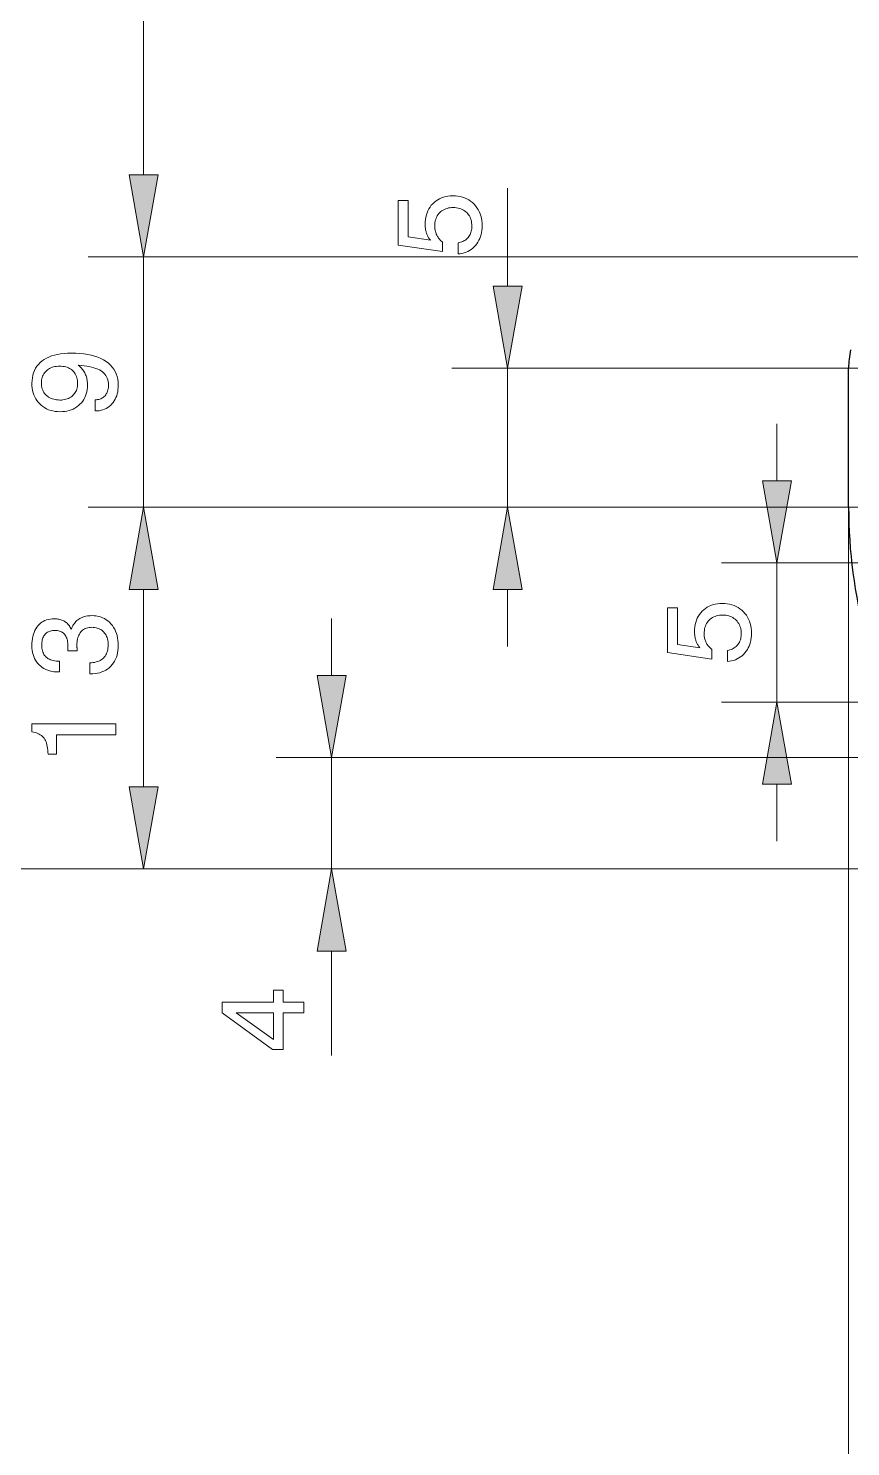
# Model space of a CAD drawing. Extents: x 0 to 420, y 0 to 594.
# Drawn here: x 80.1 to 109.7, y 272.7 to 323.7 of the extents above; entities that cross this region are included whole.
import ezdxf

# ---------------------------------------------------------------- set-up
doc = ezdxf.new("R2010")
doc.units = 0

msp = doc.modelspace()

# ---------------------------------------------------------------- linework, layer by layer
at = {"lineweight": 13}
for p, q in [((84.268, 318.469), (84.268, 405.761)), ((110.125, 315.515), (82.268, 315.515)), ((110.125, 315.515), (82.268, 315.515)), ((109.625, 306.515), (82.268, 306.515)), ((109.625, 306.515), (82.268, 306.515)), ((109.625, 306.515), (109.625, 265.084)), ((112.025, 297.515), (89.029, 297.515)), ((149.676, 293.515), (73.821, 293.515)), ((146.965, 293.515), (82.268, 293.515)), ((149.676, 293.515), (89.029, 293.515))]:
    msp.add_line(p, q, dxfattribs=at)
at = {"lineweight": 13, "ltscale": 0.05114}
for p, q in [((84.268, 318.469), (84.268, 320.515)), ((84.268, 301.515), (84.268, 303.561)), ((97.358, 301.515), (97.358, 303.561)), ((91.029, 300.469), (91.029, 302.515))]:
    msp.add_line(p, q, dxfattribs=at)
at = {"lineweight": 13, "ltscale": 0.088061}
msp.add_line((97.358, 314.469), (97.358, 317.992), dxfattribs=at)
at = {"lineweight": 13, "ltscale": 0.225}
msp.add_line((84.268, 306.515), (84.268, 315.515), dxfattribs=at)
at = {"lineweight": 13, "ltscale": 0.356667}
for p, q in [((109.625, 311.515), (95.358, 311.515)), ((109.625, 306.515), (95.358, 306.515))]:
    msp.add_line(p, q, dxfattribs=at)
at = {"lineweight": 13, "ltscale": 0.125}
msp.add_line((97.358, 306.515), (97.358, 311.515), dxfattribs=at)
at = {"lineweight": 13, "ltscale": 0.106656}
for p, q in [((113.891, 311.515), (109.625, 311.515)), ((113.891, 306.515), (109.625, 306.515))]:
    msp.add_line(p, q, dxfattribs=at)
at = {"lineweight": 30, "ltscale": 0.125}
msp.add_line((109.625, 306.515), (109.625, 311.515), dxfattribs=at)
at = {"lineweight": 13, "ltscale": 0.051139}
for p, q in [((107.048, 307.468), (107.048, 309.513)), ((107.048, 294.515), (107.048, 296.561))]:
    msp.add_line(p, q, dxfattribs=at)
at = {"lineweight": 13, "ltscale": 0.232624}
msp.add_line((114.353, 304.513), (105.048, 304.513), dxfattribs=at)
at = {"lineweight": 13, "ltscale": 0.124963}
msp.add_line((107.048, 299.515), (107.048, 304.513), dxfattribs=at)
at = {"lineweight": 13, "ltscale": 0.17728}
msp.add_line((84.268, 296.469), (84.268, 303.561), dxfattribs=at)
at = {"lineweight": 13, "ltscale": 0.242496}
msp.add_line((114.748, 299.515), (105.048, 299.515), dxfattribs=at)
at = {"lineweight": 13, "ltscale": 0.1}
msp.add_line((91.029, 293.515), (91.029, 297.515), dxfattribs=at)
at = {"lineweight": 13, "ltscale": 0.093913}
msp.add_line((91.029, 286.804), (91.029, 290.561), dxfattribs=at)
at = {"lineweight": 13}
for points in [[(83.747, 318.469), (84.268, 315.515), (84.789, 318.469)], [(83.747, 318.469), (84.268, 315.515), (84.789, 318.469)], [(95.576, 315.622), (95.576, 316.023), (95.622, 316.031), (95.666, 316.042), (95.707, 316.055), (95.747, 316.071), (95.784, 316.089), (95.82, 316.11), (95.854, 316.133), (95.885, 316.159), (95.914, 316.187), (95.942, 316.218), (95.967, 316.25), (95.989, 316.285), (96.009, 316.321), (96.026, 316.359), (96.041, 316.399), (96.052, 316.44), (96.062, 316.483), (96.068, 316.528), (96.072, 316.575), (96.074, 316.624), (96.072, 316.683), (96.066, 316.739), (96.057, 316.794), (96.044, 316.846), (96.028, 316.896), (96.008, 316.943), (95.984, 316.988), (95.956, 317.03), (95.925, 317.071), (95.89, 317.108), (95.852, 317.143), (95.812, 317.174), (95.77, 317.202), (95.725, 317.226), (95.678, 317.246), (95.628, 317.263), (95.577, 317.275), (95.522, 317.285), (95.466, 317.29), (95.407, 317.292), (95.347, 317.29), (95.29, 317.285), (95.235, 317.276), (95.183, 317.263), (95.133, 317.247), (95.085, 317.227), (95.04, 317.203), (94.998, 317.176), (94.958, 317.145), (94.92, 317.111), (94.886, 317.073), (94.855, 317.033), (94.828, 316.991), (94.804, 316.946), (94.784, 316.898), (94.768, 316.848), (94.755, 316.796), (94.746, 316.741), (94.741, 316.683), (94.739, 316.624), (94.74, 316.589), (94.742, 316.555), (94.745, 316.521), (94.75, 316.488), (94.756, 316.456), (94.764, 316.425), (94.773, 316.394), (94.784, 316.363), (94.795, 316.333), (94.809, 316.304), (94.823, 316.276), (94.839, 316.248), (94.856, 316.221), (94.875, 316.195), (94.895, 316.169), (94.916, 316.144), (94.939, 316.12), (94.963, 316.097), (94.988, 316.074), (95.015, 316.052), (95.015, 315.709), (93.426, 315.945), (93.426, 317.547), (93.78, 317.547), (93.78, 316.234), (94.587, 316.113), (94.569, 316.135), (94.551, 316.158), (94.534, 316.181), (94.519, 316.206), (94.504, 316.231), (94.49, 316.256), (94.477, 316.283), (94.464, 316.31), (94.453, 316.339), (94.443, 316.367), (94.433, 316.397), (94.425, 316.427), (94.418, 316.458), (94.411, 316.489), (94.406, 316.521), (94.401, 316.553), (94.398, 316.585), (94.395, 316.619), (94.394, 316.652), (94.393, 316.687), (94.396, 316.777), (94.404, 316.864), (94.418, 316.948), (94.437, 317.027), (94.462, 317.103), (94.492, 317.176), (94.528, 317.245), (94.569, 317.31), (94.615, 317.372), (94.667, 317.43), (94.724, 317.483), (94.784, 317.531), (94.847, 317.573), (94.914, 317.61), (94.984, 317.641), (95.058, 317.666), (95.135, 317.686), (95.215, 317.7), (95.299, 317.709), (95.386, 317.711), (95.479, 317.708), (95.568, 317.699), (95.653, 317.685), (95.735, 317.664), (95.814, 317.637), (95.888, 317.604), (95.96, 317.565), (96.027, 317.521), (96.091, 317.47), (96.152, 317.413), (96.207, 317.352), (96.257, 317.287), (96.301, 317.218), (96.339, 317.146), (96.371, 317.07), (96.398, 316.99), (96.418, 316.907), (96.433, 316.82), (96.442, 316.73), (96.445, 316.636), (96.442, 316.553), (96.435, 316.472), (96.423, 316.395), (96.406, 316.32), (96.385, 316.249), (96.358, 316.18), (96.327, 316.114), (96.291, 316.051), (96.251, 315.99), (96.205, 315.933), (96.156, 315.88), (96.104, 315.831), (96.048, 315.788), (95.99, 315.749), (95.928, 315.716), (95.864, 315.687), (95.796, 315.663), (95.726, 315.645), (95.652, 315.631)], [(96.837, 314.469), (97.358, 311.515), (97.879, 314.469)], [(82.526, 309.979), (82.526, 310.375), (82.57, 310.379), (82.612, 310.385), (82.652, 310.393), (82.691, 310.405), (82.727, 310.419), (82.761, 310.435), (82.793, 310.454), (82.823, 310.476), (82.852, 310.501), (82.878, 310.528), (82.902, 310.557), (82.924, 310.589), (82.943, 310.623), (82.959, 310.658), (82.973, 310.696), (82.984, 310.736), (82.993, 310.777), (82.999, 310.821), (83.003, 310.867), (83.005, 310.915), (83.002, 310.979), (82.994, 311.04), (82.98, 311.098), (82.961, 311.153), (82.937, 311.205), (82.908, 311.254), (82.873, 311.3), (82.832, 311.343), (82.787, 311.382), (82.736, 311.419), (82.679, 311.452), (82.617, 311.483), (82.549, 311.511), (82.476, 311.535), (82.397, 311.557), (82.312, 311.576), (82.221, 311.592), (82.126, 311.606), (82.024, 311.616), (81.917, 311.623), (81.949, 311.597), (81.979, 311.57), (82.008, 311.542), (82.035, 311.513), (82.061, 311.483), (82.085, 311.452), (82.108, 311.419), (82.128, 311.386), (82.148, 311.351), (82.165, 311.315), (82.181, 311.279), (82.196, 311.241), (82.208, 311.203), (82.219, 311.164), (82.229, 311.124), (82.236, 311.083), (82.242, 311.041), (82.246, 310.998), (82.249, 310.955), (82.25, 310.911), (82.247, 310.827), (82.239, 310.747), (82.225, 310.669), (82.206, 310.596), (82.182, 310.525), (82.151, 310.457), (82.116, 310.393), (82.075, 310.332), (82.029, 310.274), (81.977, 310.219), (81.92, 310.169), (81.861, 310.123), (81.797, 310.084), (81.73, 310.049), (81.66, 310.02), (81.587, 309.996), (81.509, 309.977), (81.429, 309.964), (81.344, 309.956), (81.257, 309.953), (81.169, 309.956), (81.084, 309.965), (81.003, 309.979), (80.925, 309.999), (80.85, 310.024), (80.779, 310.055), (80.711, 310.091), (80.647, 310.134), (80.586, 310.181), (80.528, 310.235), (80.475, 310.293), (80.428, 310.354), (80.386, 310.419), (80.35, 310.488), (80.319, 310.56), (80.294, 310.635), (80.274, 310.714), (80.26, 310.797), (80.252, 310.882), (80.249, 310.972), (80.253, 311.074), (80.264, 311.172), (80.282, 311.265), (80.307, 311.352), (80.34, 311.435), (80.38, 311.513), (80.428, 311.586), (80.482, 311.654), (80.544, 311.718), (80.614, 311.776), (80.69, 311.829), (80.773, 311.877), (80.862, 311.918), (80.957, 311.955), (81.059, 311.986), (81.168, 312.011), (81.282, 312.03), (81.404, 312.044), (81.532, 312.053), (81.666, 312.055), (81.824, 312.052), (81.976, 312.043), (82.119, 312.029), (82.255, 312.008), (82.384, 311.981), (82.505, 311.948), (82.619, 311.91), (82.726, 311.865), (82.825, 311.815), (82.916, 311.758), (82.999, 311.696), (83.074, 311.629), (83.14, 311.557), (83.197, 311.48), (83.245, 311.398), (83.284, 311.31), (83.315, 311.218), (83.337, 311.121), (83.35, 311.018), (83.354, 310.911), (83.352, 310.827), (83.345, 310.747), (83.334, 310.671), (83.318, 310.598), (83.298, 310.528), (83.273, 310.462), (83.244, 310.399), (83.21, 310.34), (83.172, 310.284), (83.129, 310.232), (83.082, 310.184), (83.033, 310.141), (82.98, 310.103), (82.924, 310.07), (82.865, 310.042), (82.804, 310.019), (82.739, 310.002), (82.671, 309.989), (82.6, 309.981)], [(81.253, 310.371), (81.31, 310.372), (81.364, 310.377), (81.417, 310.385), (81.467, 310.397), (81.514, 310.411), (81.56, 310.429), (81.603, 310.45), (81.643, 310.474), (81.681, 310.502), (81.717, 310.532), (81.75, 310.565), (81.78, 310.601), (81.806, 310.638), (81.829, 310.678), (81.848, 310.72), (81.864, 310.763), (81.876, 310.809), (81.884, 310.857), (81.89, 310.907), (81.891, 310.959), (81.89, 311.017), (81.884, 311.072), (81.876, 311.125), (81.864, 311.175), (81.848, 311.222), (81.829, 311.267), (81.807, 311.31), (81.781, 311.35), (81.752, 311.387), (81.72, 311.422), (81.684, 311.454), (81.646, 311.482), (81.605, 311.507), (81.562, 311.529), (81.516, 311.548), (81.467, 311.563), (81.416, 311.574), (81.363, 311.583), (81.307, 311.588), (81.248, 311.589), (81.189, 311.588), (81.133, 311.583), (81.079, 311.574), (81.027, 311.563), (80.978, 311.548), (80.931, 311.529), (80.887, 311.507), (80.845, 311.482), (80.806, 311.454), (80.769, 311.422), (80.735, 311.387), (80.705, 311.35), (80.678, 311.311), (80.655, 311.269), (80.635, 311.226), (80.619, 311.179), (80.607, 311.131), (80.598, 311.08), (80.592, 311.027), (80.591, 310.972), (80.592, 310.919), (80.598, 310.868), (80.607, 310.819), (80.62, 310.773), (80.636, 310.728), (80.656, 310.685), (80.68, 310.645), (80.707, 310.607), (80.738, 310.571), (80.773, 310.536), (80.811, 310.505), (80.85, 310.477), (80.893, 310.452), (80.937, 310.43), (80.984, 310.412), (81.033, 310.397), (81.085, 310.386), (81.138, 310.378), (81.194, 310.373)], [(106.527, 307.468), (107.048, 304.513), (107.569, 307.468)], [(84.789, 303.561), (84.268, 306.515), (83.747, 303.561)], [(84.789, 303.561), (84.268, 306.515), (83.747, 303.561)], [(97.879, 303.561), (97.358, 306.515), (96.837, 303.561)], [(105.266, 300.971), (105.266, 301.371), (105.312, 301.38), (105.356, 301.391), (105.397, 301.404), (105.437, 301.42), (105.475, 301.438), (105.51, 301.459), (105.544, 301.482), (105.575, 301.508), (105.605, 301.536), (105.632, 301.566), (105.657, 301.599), (105.679, 301.633), (105.699, 301.67), (105.716, 301.708), (105.731, 301.747), (105.743, 301.789), (105.752, 301.832), (105.758, 301.877), (105.762, 301.924), (105.764, 301.972), (105.762, 302.031), (105.756, 302.088), (105.747, 302.142), (105.734, 302.194), (105.718, 302.244), (105.698, 302.291), (105.674, 302.336), (105.646, 302.379), (105.615, 302.419), (105.58, 302.457), (105.542, 302.492), (105.502, 302.523), (105.46, 302.551), (105.415, 302.574), (105.368, 302.595), (105.318, 302.611), (105.267, 302.624), (105.213, 302.633), (105.156, 302.639), (105.097, 302.64), (105.038, 302.639), (104.98, 302.633), (104.925, 302.624), (104.873, 302.611), (104.823, 302.595), (104.775, 302.575), (104.73, 302.552), (104.688, 302.524), (104.648, 302.494), (104.61, 302.459), (104.576, 302.422), (104.545, 302.382), (104.518, 302.339), (104.494, 302.294), (104.474, 302.247), (104.458, 302.197), (104.445, 302.144), (104.436, 302.089), (104.431, 302.032), (104.429, 301.972), (104.43, 301.937), (104.432, 301.903), (104.435, 301.87), (104.44, 301.837), (104.447, 301.805), (104.454, 301.773), (104.463, 301.742), (104.474, 301.712), (104.486, 301.682), (104.499, 301.653), (104.513, 301.624), (104.529, 301.596), (104.547, 301.569), (104.565, 301.543), (104.585, 301.518), (104.606, 301.493), (104.629, 301.469), (104.653, 301.445), (104.679, 301.423), (104.705, 301.401), (104.705, 301.057), (103.116, 301.293), (103.116, 302.896), (103.47, 302.896), (103.47, 301.582), (104.277, 301.462), (104.259, 301.484), (104.241, 301.506), (104.225, 301.53), (104.209, 301.554), (104.194, 301.579), (104.18, 301.605), (104.167, 301.632), (104.155, 301.659), (104.143, 301.687), (104.133, 301.716), (104.124, 301.746), (104.115, 301.776), (104.108, 301.806), (104.101, 301.837), (104.096, 301.869), (104.091, 301.901), (104.088, 301.934), (104.085, 301.967), (104.084, 302.001), (104.083, 302.035), (104.086, 302.126), (104.094, 302.213), (104.108, 302.296), (104.127, 302.376), (104.152, 302.452), (104.182, 302.525), (104.218, 302.593), (104.259, 302.659), (104.305, 302.72), (104.357, 302.779), (104.414, 302.832), (104.474, 302.88), (104.537, 302.922), (104.604, 302.959), (104.674, 302.99), (104.748, 303.015), (104.825, 303.035), (104.905, 303.049), (104.989, 303.057), (105.076, 303.06), (105.169, 303.057), (105.258, 303.048), (105.344, 303.033), (105.425, 303.012), (105.504, 302.985), (105.579, 302.953), (105.65, 302.914), (105.717, 302.869), (105.781, 302.818), (105.842, 302.762), (105.897, 302.7), (105.947, 302.635), (105.991, 302.566), (106.029, 302.494), (106.061, 302.418), (106.088, 302.339), (106.108, 302.256), (106.123, 302.169), (106.132, 302.079), (106.135, 301.985), (106.132, 301.901), (106.125, 301.821), (106.113, 301.743), (106.096, 301.669), (106.075, 301.597), (106.049, 301.528), (106.017, 301.462), (105.982, 301.399), (105.941, 301.339), (105.895, 301.282), (105.846, 301.228), (105.794, 301.18), (105.738, 301.136), (105.68, 301.098), (105.618, 301.064), (105.554, 301.036), (105.487, 301.012), (105.416, 300.993), (105.343, 300.979)], [(82.328, 300.525), (82.328, 300.923), (82.39, 300.926), (82.449, 300.932), (82.505, 300.941), (82.558, 300.954), (82.608, 300.97), (82.656, 300.989), (82.701, 301.011), (82.743, 301.036), (82.782, 301.065), (82.818, 301.097), (82.851, 301.132), (82.881, 301.169), (82.907, 301.21), (82.929, 301.252), (82.948, 301.298), (82.964, 301.346), (82.976, 301.397), (82.985, 301.451), (82.99, 301.507), (82.992, 301.566), (82.99, 301.624), (82.986, 301.679), (82.978, 301.732), (82.967, 301.782), (82.952, 301.83), (82.935, 301.875), (82.914, 301.918), (82.891, 301.958), (82.864, 301.996), (82.834, 302.031), (82.801, 302.063), (82.766, 302.092), (82.728, 302.117), (82.688, 302.139), (82.646, 302.158), (82.601, 302.173), (82.555, 302.185), (82.505, 302.194), (82.453, 302.199), (82.399, 302.201), (82.35, 302.199), (82.304, 302.194), (82.259, 302.185), (82.216, 302.174), (82.176, 302.159), (82.138, 302.14), (82.102, 302.118), (82.069, 302.093), (82.038, 302.065), (82.008, 302.033), (81.982, 301.998), (81.958, 301.96), (81.937, 301.92), (81.919, 301.877), (81.903, 301.831), (81.891, 301.783), (81.881, 301.732), (81.874, 301.678), (81.87, 301.621), (81.868, 301.562), (81.868, 301.553), (81.868, 301.545), (81.868, 301.536), (81.869, 301.527), (81.869, 301.519), (81.869, 301.51), (81.869, 301.501), (81.87, 301.492), (81.87, 301.482), (81.87, 301.473), (81.871, 301.464), (81.871, 301.453), (81.872, 301.443), (81.872, 301.431), (81.873, 301.419), (81.874, 301.407), (81.874, 301.394), (81.875, 301.38), (81.876, 301.366), (81.877, 301.351), (81.537, 301.351), (81.538, 301.36), (81.538, 301.369), (81.538, 301.378), (81.539, 301.387), (81.539, 301.396), (81.539, 301.405), (81.54, 301.414), (81.54, 301.422), (81.54, 301.431), (81.54, 301.439), (81.541, 301.448), (81.541, 301.456), (81.541, 301.464), (81.541, 301.472), (81.541, 301.48), (81.541, 301.488), (81.541, 301.495), (81.541, 301.503), (81.541, 301.51), (81.541, 301.517), (81.54, 301.574), (81.537, 301.628), (81.531, 301.678), (81.523, 301.726), (81.513, 301.771), (81.5, 301.812), (81.485, 301.851), (81.468, 301.887), (81.448, 301.919), (81.426, 301.949), (81.402, 301.975), (81.376, 301.999), (81.347, 302.02), (81.315, 302.038), (81.281, 302.054), (81.245, 302.066), (81.206, 302.076), (81.165, 302.083), (81.121, 302.087), (81.075, 302.089), (81.031, 302.087), (80.989, 302.083), (80.948, 302.077), (80.91, 302.067), (80.874, 302.055), (80.84, 302.04), (80.808, 302.022), (80.779, 302.002), (80.751, 301.979), (80.726, 301.953), (80.702, 301.924), (80.681, 301.894), (80.663, 301.861), (80.647, 301.825), (80.634, 301.787), (80.623, 301.747), (80.614, 301.704), (80.608, 301.659), (80.604, 301.612), (80.603, 301.562), (80.605, 301.506), (80.61, 301.453), (80.618, 301.402), (80.629, 301.354), (80.644, 301.31), (80.662, 301.267), (80.683, 301.228), (80.707, 301.191), (80.735, 301.158), (80.766, 301.126), (80.8, 301.098), (80.837, 301.073), (80.877, 301.051), (80.92, 301.031), (80.966, 301.015), (81.015, 301.002), (81.067, 300.991), (81.122, 300.984), (81.181, 300.979), (81.242, 300.978), (81.242, 300.594), (81.213, 300.594), (81.126, 300.597), (81.043, 300.604), (80.964, 300.617), (80.889, 300.635), (80.817, 300.658), (80.748, 300.686), (80.683, 300.72), (80.622, 300.758), (80.565, 300.802), (80.51, 300.85), (80.461, 300.903), (80.416, 300.96), (80.377, 301.02), (80.343, 301.084), (80.314, 301.151), (80.291, 301.222), (80.273, 301.296), (80.26, 301.374), (80.252, 301.456), (80.249, 301.541), (80.251, 301.631), (80.258, 301.716), (80.268, 301.798), (80.283, 301.875), (80.302, 301.949), (80.326, 302.018), (80.353, 302.083), (80.385, 302.144), (80.422, 302.201), (80.462, 302.253), (80.506, 302.301), (80.554, 302.344), (80.605, 302.382), (80.659, 302.415), (80.717, 302.443), (80.778, 302.466), (80.843, 302.483), (80.911, 302.496), (80.982, 302.504), (81.057, 302.506), (81.099, 302.505), (81.141, 302.502), (81.181, 302.498), (81.22, 302.491), (81.258, 302.482), (81.294, 302.472), (81.33, 302.459), (81.363, 302.445), (81.396, 302.429), (81.428, 302.41), (81.458, 302.39), (81.486, 302.368), (81.513, 302.344), (81.539, 302.319), (81.563, 302.291), (81.586, 302.262), (81.607, 302.231), (81.627, 302.198), (81.645, 302.163), (81.662, 302.127), (81.68, 302.174), (81.701, 302.219), (81.724, 302.262), (81.748, 302.302), (81.775, 302.34), (81.803, 302.376), (81.834, 302.409), (81.867, 302.44), (81.901, 302.468), (81.938, 302.495), (81.976, 302.518), (82.016, 302.54), (82.058, 302.559), (82.102, 302.575), (82.147, 302.589), (82.194, 302.6), (82.243, 302.609), (82.293, 302.615), (82.345, 302.619), (82.399, 302.62), (82.484, 302.617), (82.565, 302.608), (82.643, 302.594), (82.718, 302.573), (82.789, 302.546), (82.857, 302.514), (82.921, 302.475), (82.982, 302.431), (83.039, 302.381), (83.093, 302.325), (83.143, 302.264), (83.187, 302.199), (83.226, 302.13), (83.26, 302.058), (83.289, 301.981), (83.313, 301.901), (83.331, 301.817), (83.344, 301.729), (83.352, 301.637), (83.354, 301.541), (83.352, 301.45), (83.344, 301.363), (83.33, 301.279), (83.311, 301.2), (83.286, 301.124), (83.257, 301.052), (83.221, 300.983), (83.18, 300.919), (83.134, 300.858), (83.083, 300.801), (83.026, 300.748), (82.966, 300.701), (82.903, 300.66), (82.836, 300.624), (82.765, 300.594), (82.691, 300.569), (82.613, 300.549), (82.531, 300.536), (82.446, 300.527), (82.357, 300.525)], [(90.508, 300.469), (91.029, 297.515), (91.55, 300.469)], [(107.569, 296.561), (107.048, 299.515), (106.527, 296.561)], [(83.268, 298.338), (81.135, 298.338), (81.135, 297.638), (80.829, 297.638), (80.826, 297.714), (80.821, 297.785), (80.813, 297.852), (80.803, 297.915), (80.79, 297.975), (80.775, 298.03), (80.756, 298.081), (80.736, 298.129), (80.712, 298.172), (80.687, 298.212), (80.658, 298.248), (80.626, 298.281), (80.59, 298.311), (80.551, 298.338), (80.509, 298.362), (80.464, 298.383), (80.415, 298.401), (80.363, 298.416), (80.308, 298.428), (80.249, 298.437), (80.249, 298.73), (83.268, 298.73)], [(83.747, 296.469), (84.268, 293.515), (84.789, 296.469)], [(91.55, 290.561), (91.029, 293.515), (90.508, 290.561)], [(90.029, 288.341), (89.287, 288.341), (89.287, 287.023), (88.908, 287.023), (87.097, 288.337), (87.097, 288.729), (88.941, 288.729), (88.941, 289.157), (89.287, 289.157), (89.287, 288.729), (90.029, 288.729)], [(88.941, 287.386), (88.941, 288.341), (87.598, 288.341)]]:
    msp.add_lwpolyline(points, close=True, dxfattribs=at)
at = {"lineweight": 30}
for centre, radius, start, end in [((112.625, 311.515), 3, 167.3196, 180), ((127.7, 306.515), 18.075, 180, 209.8628)]:
    msp.add_arc(centre, radius, start, end, dxfattribs=at)
at = {"lineweight": 13}
for points in [[(83.747, 318.469), (84.268, 315.515), (83.747, 318.469), (84.789, 318.469)], [(83.747, 318.469), (84.268, 315.515), (83.747, 318.469), (84.789, 318.469)], [(96.837, 314.469), (97.358, 311.515), (96.837, 314.469), (97.879, 314.469)], [(106.527, 307.468), (107.048, 304.513), (106.527, 307.468), (107.569, 307.468)], [(84.789, 303.561), (84.268, 306.515), (84.789, 303.561), (83.747, 303.561)], [(84.789, 303.561), (84.268, 306.515), (84.789, 303.561), (83.747, 303.561)], [(97.879, 303.561), (97.358, 306.515), (97.879, 303.561), (96.837, 303.561)], [(90.508, 300.469), (91.029, 297.515), (90.508, 300.469), (91.55, 300.469)], [(107.569, 296.561), (107.048, 299.515), (107.569, 296.561), (106.527, 296.561)], [(83.747, 296.469), (84.268, 293.515), (83.747, 296.469), (84.789, 296.469)], [(91.55, 290.561), (91.029, 293.515), (91.55, 290.561), (90.508, 290.561)]]:
    msp.add_solid(points, dxfattribs=at)

doc.saveas('drawing.dxf')
